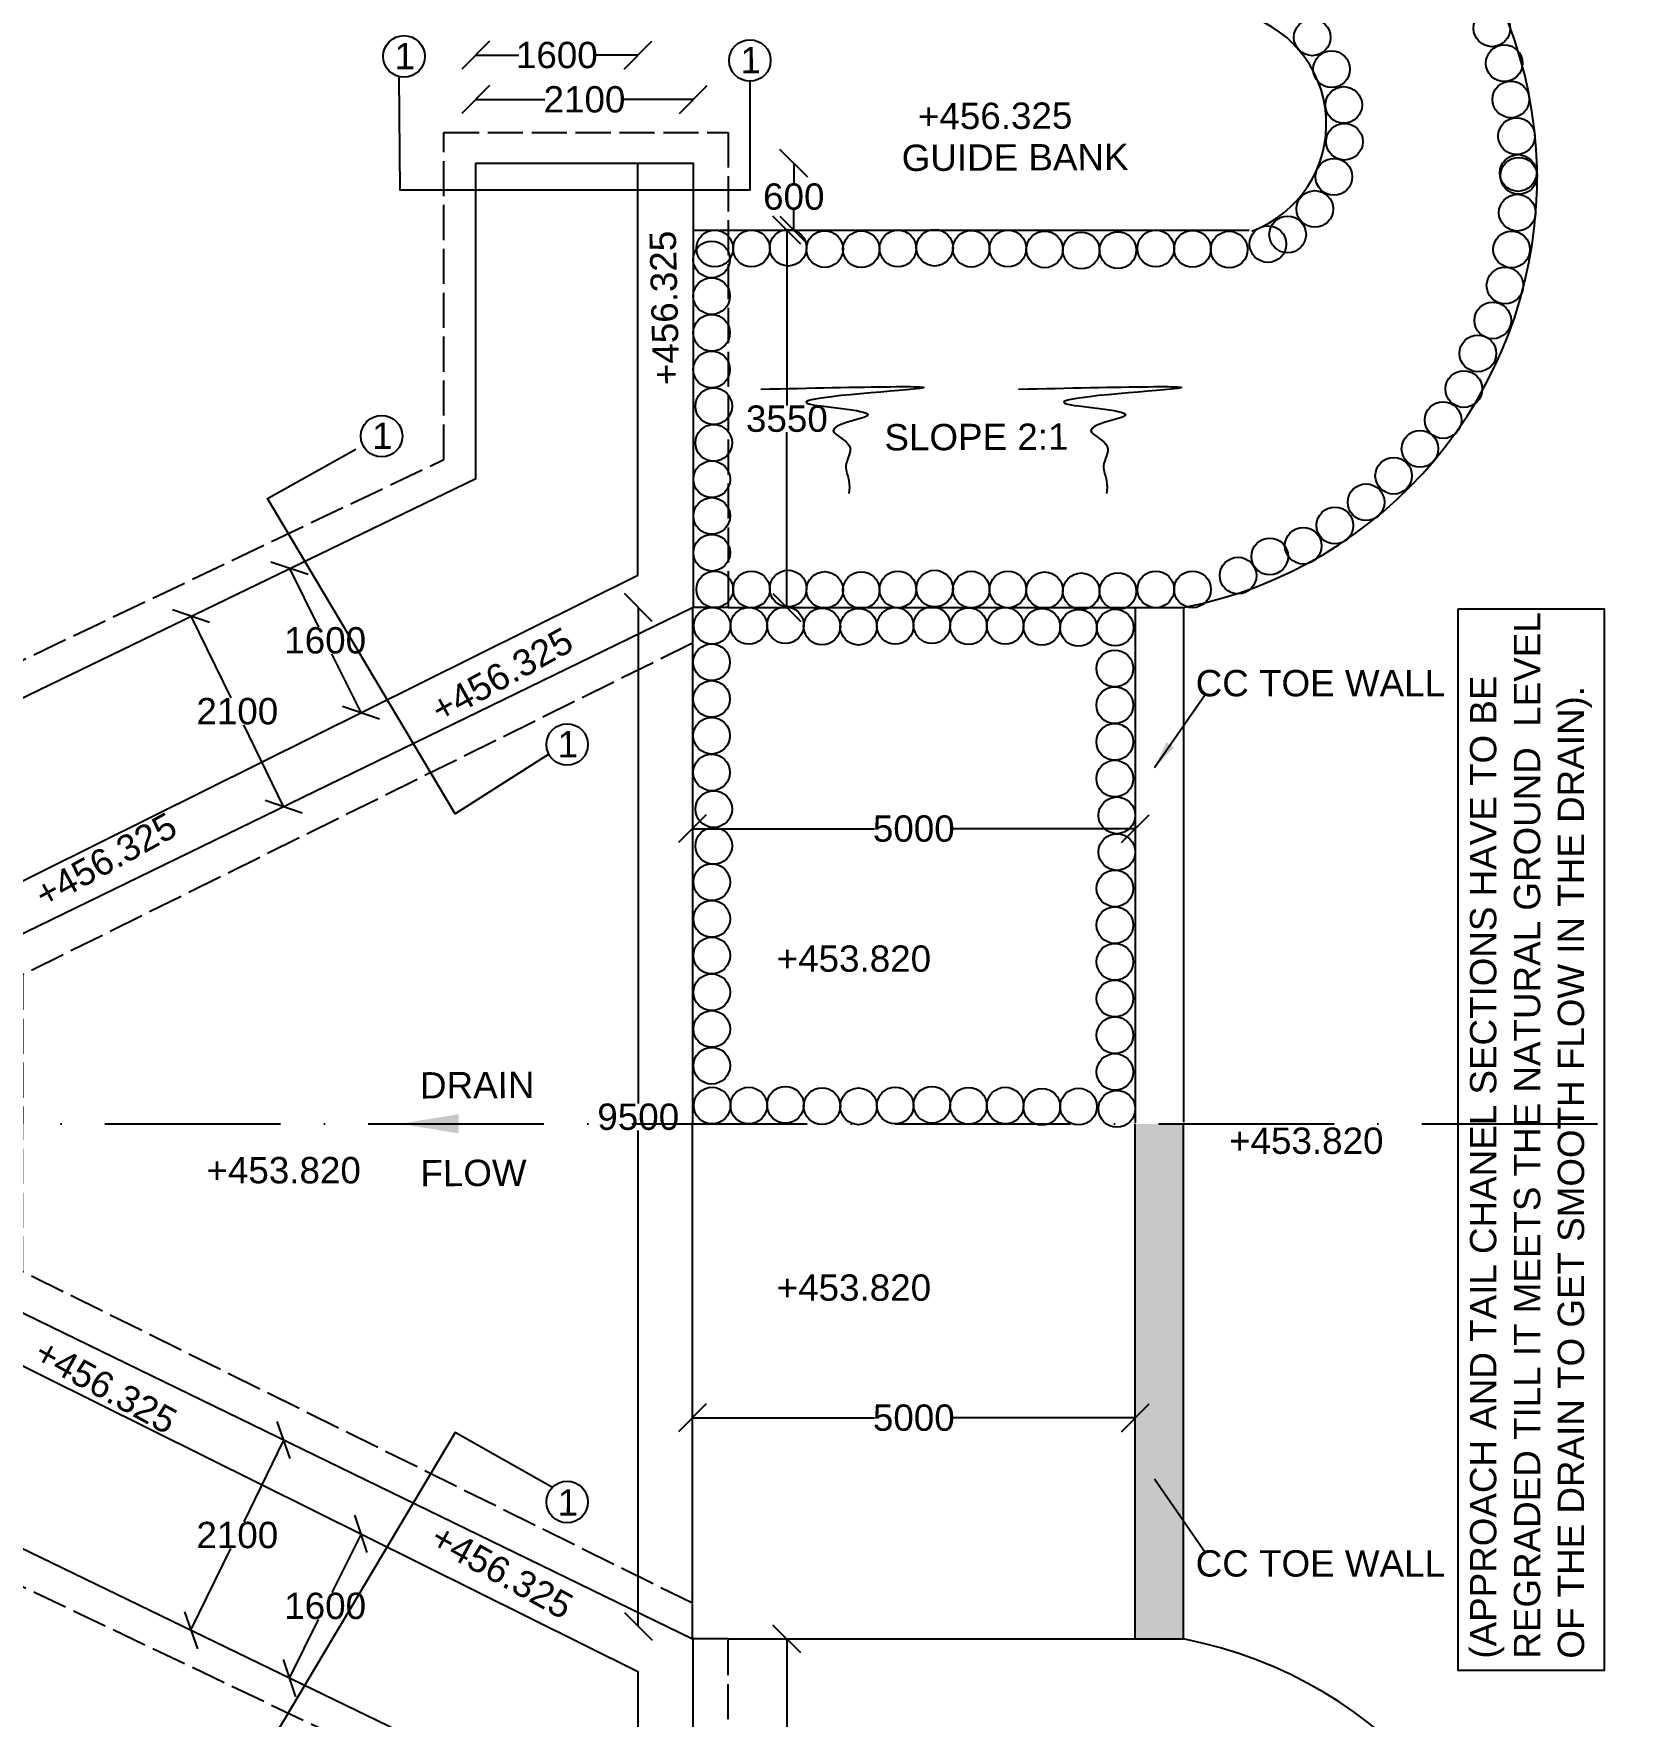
# Model space of a CAD drawing. Header units: millimetres. Extents: x 5124 to 7521686, y 2311 to 91894499.
# Drawn here: x 3776461 to 3781904, y 45937752 to 45943504 of the extents above; entities that cross this region are included whole.
import ezdxf

# ---------------------------------------------------------------- set-up
doc = ezdxf.new("R2010")
doc.units = ezdxf.units.MM
doc.header["$MEASUREMENT"] = 0
doc.linetypes.add('ACAD_ISO02W100', pattern=[15, 12, -3])
doc.linetypes.add('ACAD_ISO10W100', pattern=[18, 12, -3, 0, -3])
for name, color, linetype in [('DIMENSION', 7, 'Continuous'), ('DRAWING', 7, 'Continuous'), ('TEXT', 7, 'Continuous')]:
    doc.layers.add(name, color=color, linetype=linetype)
doc.styles.get("Standard").update_dxf_attribs({"font": 'arial.ttf', "height": 90})
doc.dimstyles.get("Standard").update_dxf_attribs({"dimtxt": 200, "dimasz": 110, "dimexe": 0.18, "dimexo": 0.0625, "dimgap": 0.09, "dimtad": 0, "dimtih": 1, "dimtoh": 1, "dimdec": 0, "dimzin": 0, "dimdsep": 46, "dimtxsty": 'Standard', "dimblk": 'OBLIQUE', "dimcen": 0.09, "dimse1": 1, "dimse2": 1, "dimadec": 0, "dimazin": 0, "dimtfac": 1, "dimtdec": 0, "dimtofl": 0, "dimtmove": 0, "dimatfit": 3, "dimfxl": 1, "dimtolj": 1, "dimtzin": 0, "dimarcsym": 0})

# ---------------------------------------------------------------- blocks, each defined once
blk = doc.blocks.new('_Oblique')
at = {"color": 0, "linetype": 'ByBlock', "lineweight": -2}
blk.add_line((-0.5, -0.5), (0.5, 0.5), dxfattribs=at)
blk = doc.blocks.new('*D184')
at = {"layer": 'Defpoints', "color": 0, "linetype": 'Continuous', "transparency": 16777216}
for p in [(3776999, 45941512.3), (3777315.5, 45940862.1), (3777315.5, 45940862.1)]:
    blk.add_point(p, dxfattribs=at)
at = {"layer": 'DIMENSION', "color": 0, "linetype": 'Continuous', "lineweight": -2, "transparency": 16777216}
for p, q in [((3776999, 45941512.3), (3777134.9, 45941233.2)), ((3777315.5, 45940862.1), (3777179.7, 45941141.1))]:
    blk.add_line(p, q, dxfattribs=at)
at = {"layer": 'DIMENSION', "color": 0, "linetype": 'Continuous', "lineweight": -2, "transparency": 16777216, "xscale": 95, "yscale": 95, "zscale": 95}
for p, rotation in [((3776999, 45941512.3), 115.952950286486), ((3777315.5, 45940862.1), 295.9529502864859)]:
    blk.add_blockref('_Oblique', p, dxfattribs=dict(at, rotation=rotation))
at = {"layer": 'DIMENSION', "color": 0, "linetype": 'Continuous', "transparency": 16777216, "insert": (3777157.3, 45941187.2), "char_height": 90, "attachment_point": 5}
blk.add_mtext('\\A1;2100', dxfattribs=at)
blk = doc.blocks.new('*D185')
at = {"layer": 'Defpoints', "color": 0, "linetype": 'Continuous', "transparency": 16777216}
for p in [(3777274.7, 45941645.8), (3777580, 45941183), (3777519.5, 45941152.9)]:
    blk.add_point(p, dxfattribs=at)
at = {"layer": 'DIMENSION', "color": 0, "linetype": 'Continuous', "lineweight": -2, "transparency": 16777216}
for p, q in [((3777335.3, 45941675.9), (3777434.8, 45941475.5)), ((3777580, 45941183), (3777480.5, 45941383.4))]:
    blk.add_line(p, q, dxfattribs=at)
at = {"layer": 'DIMENSION', "color": 0, "linetype": 'Continuous', "lineweight": -2, "transparency": 16777216, "xscale": 95, "yscale": 95, "zscale": 95}
for p, rotation in [((3777335.3, 45941675.9), 116.4101980959836), ((3777580, 45941183), 296.4101980959836)]:
    blk.add_blockref('_Oblique', p, dxfattribs=dict(at, rotation=rotation))
at = {"layer": 'DIMENSION', "color": 0, "linetype": 'Continuous', "transparency": 16777216, "insert": (3777457.6, 45941429.4), "char_height": 90, "attachment_point": 5}
blk.add_mtext('\\A1;1600', dxfattribs=at)
blk = doc.blocks.new('*D186')
at = {"layer": 'Defpoints', "color": 0, "linetype": 'Continuous', "transparency": 16777216}
for p in [(3778715.5, 45943278.5), (3777972, 45943060.5), (3778715.5, 45943060.5)]:
    blk.add_point(p, dxfattribs=at)
at = {"layer": 'DIMENSION', "color": 0, "linetype": 'Continuous', "lineweight": -2, "transparency": 16777216}
for p, q in [((3777972, 45943278.5), (3778208.66, 45943278.5)), ((3778715.5, 45943278.5), (3778478.84, 45943278.5))]:
    blk.add_line(p, q, dxfattribs=at)
at = {"layer": 'DIMENSION', "color": 0, "linetype": 'Continuous', "lineweight": -2, "transparency": 16777216, "xscale": 95, "yscale": 95, "zscale": 95, "rotation": 180}
blk.add_blockref('_Oblique', (3777972, 45943278.5), dxfattribs=at)
at = {"layer": 'DIMENSION', "color": 0, "linetype": 'Continuous', "lineweight": -2, "transparency": 16777216, "xscale": 95, "yscale": 95, "zscale": 95}
blk.add_blockref('_Oblique', (3778715.5, 45943278.5), dxfattribs=at)
at = {"layer": 'DIMENSION', "color": 0, "linetype": 'Continuous', "transparency": 16777216, "insert": (3778343.75, 45943278.5), "char_height": 90, "attachment_point": 5}
blk.add_mtext('\\A1;2100', dxfattribs=at)
blk = doc.blocks.new('*D187')
at = {"layer": 'Defpoints', "color": 0, "linetype": 'Continuous', "transparency": 16777216}
for p in [(3778526.5, 45943430), (3777972, 45943060.5), (3778526.5, 45943060.5)]:
    blk.add_point(p, dxfattribs=at)
at = {"layer": 'DIMENSION', "color": 0, "linetype": 'Continuous', "lineweight": -2, "transparency": 16777216}
for p, q in [((3777972, 45943430), (3778119.2, 45943430)), ((3778526.5, 45943430), (3778379.3, 45943430))]:
    blk.add_line(p, q, dxfattribs=at)
at = {"layer": 'DIMENSION', "color": 0, "linetype": 'Continuous', "lineweight": -2, "transparency": 16777216, "xscale": 95, "yscale": 95, "zscale": 95, "rotation": 180}
blk.add_blockref('_Oblique', (3777972, 45943430), dxfattribs=at)
at = {"layer": 'DIMENSION', "color": 0, "linetype": 'Continuous', "lineweight": -2, "transparency": 16777216, "xscale": 95, "yscale": 95, "zscale": 95}
blk.add_blockref('_Oblique', (3778526.5, 45943430), dxfattribs=at)
at = {"layer": 'DIMENSION', "color": 0, "linetype": 'Continuous', "transparency": 16777216, "insert": (3778249.2, 45943430), "char_height": 90, "attachment_point": 5}
blk.add_mtext('\\A1;1600', dxfattribs=at)
blk = doc.blocks.new('*D188')
at = {"layer": 'Defpoints', "color": 0, "linetype": 'Continuous', "transparency": 16777216}
for p in [(3778715.5, 45943060.5), (3778715.5, 45942832), (3779059, 45942832)]:
    blk.add_point(p, dxfattribs=at)
at = {"layer": 'DIMENSION', "color": 0, "linetype": 'Continuous', "lineweight": -2, "transparency": 16777216}
for p, q in [((3779059, 45943060.5), (3779059, 45942992.3)), ((3779059, 45942832), (3779059, 45942900.2))]:
    blk.add_line(p, q, dxfattribs=at)
at = {"layer": 'DIMENSION', "color": 0, "linetype": 'Continuous', "lineweight": -2, "transparency": 16777216, "xscale": 95, "yscale": 95, "zscale": 95}
for p, rotation in [((3779059, 45943060.5), 90), ((3779059, 45942832), 270)]:
    blk.add_blockref('_Oblique', p, dxfattribs=dict(at, rotation=rotation))
at = {"layer": 'DIMENSION', "color": 0, "linetype": 'Continuous', "transparency": 16777216, "insert": (3779059, 45942946.2), "char_height": 90, "attachment_point": 5}
blk.add_mtext('\\A1;600', dxfattribs=at)
blk = doc.blocks.new('*D189')
at = {"layer": 'Defpoints', "color": 0, "linetype": 'Continuous', "transparency": 16777216}
for p in [(3778712.5, 45940786), (3780226, 45940786), (3780226, 45940786)]:
    blk.add_point(p, dxfattribs=at)
at = {"layer": 'DIMENSION', "color": 0, "linetype": 'Continuous', "lineweight": -2, "transparency": 16777216}
for p, q in [((3778712.5, 45940786), (3779334.9, 45940786)), ((3780226, 45940786), (3779603.6, 45940786))]:
    blk.add_line(p, q, dxfattribs=at)
at = {"layer": 'DIMENSION', "color": 0, "linetype": 'Continuous', "lineweight": -2, "transparency": 16777216, "xscale": 95, "yscale": 95, "zscale": 95, "rotation": 180}
blk.add_blockref('_Oblique', (3778712.5, 45940786), dxfattribs=at)
at = {"layer": 'DIMENSION', "color": 0, "linetype": 'Continuous', "lineweight": -2, "transparency": 16777216, "xscale": 95, "yscale": 95, "zscale": 95}
blk.add_blockref('_Oblique', (3780226, 45940786), dxfattribs=at)
at = {"layer": 'DIMENSION', "color": 0, "linetype": 'Continuous', "transparency": 16777216, "insert": (3779469.2, 45940786), "char_height": 90, "attachment_point": 5}
blk.add_mtext('\\A1;5000', dxfattribs=at)
blk = doc.blocks.new('*D190')
at = {"layer": 'Defpoints', "color": 0, "linetype": 'Continuous', "transparency": 16777216}
for p in [(3779059, 45942832), (3779035.5, 45941542), (3779059, 45941542)]:
    blk.add_point(p, dxfattribs=at)
at = {"layer": 'DIMENSION', "color": 0, "linetype": 'Continuous', "lineweight": -2, "transparency": 16777216}
for p, q in [((3779035.5, 45942832), (3779035.5, 45942233)), ((3779035.5, 45941542), (3779035.5, 45942141))]:
    blk.add_line(p, q, dxfattribs=at)
at = {"layer": 'DIMENSION', "color": 0, "linetype": 'Continuous', "lineweight": -2, "transparency": 16777216, "xscale": 95, "yscale": 95, "zscale": 95}
for p, rotation in [((3779035.5, 45942832), 90), ((3779035.5, 45941542), 270)]:
    blk.add_blockref('_Oblique', p, dxfattribs=dict(at, rotation=rotation))
at = {"layer": 'DIMENSION', "color": 0, "linetype": 'Continuous', "transparency": 16777216, "insert": (3779035.5, 45942187), "char_height": 90, "attachment_point": 5}
blk.add_mtext('\\A1;3550', dxfattribs=at)
blk = doc.blocks.new('*D191')
at = {"layer": 'Defpoints', "color": 0, "linetype": 'Continuous', "transparency": 16777216}
for p in [(3778712.5, 45941542), (3778527.5, 45938060), (3778720.5, 45938060)]:
    blk.add_point(p, dxfattribs=at)
at = {"layer": 'DIMENSION', "color": 0, "linetype": 'Continuous', "lineweight": -2, "transparency": 16777216}
for p, q in [((3778527.5, 45941542), (3778527.5, 45939847)), ((3778527.5, 45938060), (3778527.5, 45939755))]:
    blk.add_line(p, q, dxfattribs=at)
at = {"layer": 'DIMENSION', "color": 0, "linetype": 'Continuous', "lineweight": -2, "transparency": 16777216, "xscale": 95, "yscale": 95, "zscale": 95}
for p, rotation in [((3778527.5, 45941542), 90), ((3778527.5, 45938060), 270)]:
    blk.add_blockref('_Oblique', p, dxfattribs=dict(at, rotation=rotation))
at = {"layer": 'DIMENSION', "color": 0, "linetype": 'Continuous', "transparency": 16777216, "insert": (3778527.5, 45939801), "char_height": 90, "attachment_point": 5}
blk.add_mtext('\\A1;9500', dxfattribs=at)
blk = doc.blocks.new('*D229')
at = {"layer": 'Defpoints', "color": 0, "linetype": 'Continuous', "transparency": 16777216}
for p in [(3777315.5, 45938696.4), (3777315.5, 45938696.4), (3776999, 45938046.2)]:
    blk.add_point(p, dxfattribs=at)
at = {"layer": 'DIMENSION', "color": 0, "linetype": 'Continuous', "lineweight": -2, "transparency": 16777216}
for p, q in [((3777315.5, 45938696.4), (3777179.7, 45938417.4)), ((3776999, 45938046.2), (3777134.9, 45938325.3))]:
    blk.add_line(p, q, dxfattribs=at)
at = {"layer": 'DIMENSION', "color": 0, "linetype": 'Continuous', "lineweight": -2, "transparency": 16777216, "xscale": 95, "yscale": 95, "zscale": 95}
for p, rotation in [((3777315.5, 45938696.4), 64.04704971351403), ((3776999, 45938046.2), 244.047049713514)]:
    blk.add_blockref('_Oblique', p, dxfattribs=dict(at, rotation=rotation))
at = {"layer": 'DIMENSION', "color": 0, "linetype": 'Continuous', "transparency": 16777216, "insert": (3777157.3, 45938371.3), "char_height": 90, "attachment_point": 5}
blk.add_mtext('\\A1;2100', dxfattribs=at)
blk = doc.blocks.new('*D230')
at = {"layer": 'Defpoints', "color": 0, "linetype": 'Continuous', "transparency": 16777216}
for p in [(3777519.5, 45938405.6), (3777580, 45938375.5), (3777274.7, 45937912.7)]:
    blk.add_point(p, dxfattribs=at)
at = {"layer": 'DIMENSION', "color": 0, "linetype": 'Continuous', "lineweight": -2, "transparency": 16777216}
for p, q in [((3777580, 45938375.5), (3777480.5, 45938175.1)), ((3777335.3, 45937882.6), (3777434.8, 45938083))]:
    blk.add_line(p, q, dxfattribs=at)
at = {"layer": 'DIMENSION', "color": 0, "linetype": 'Continuous', "lineweight": -2, "transparency": 16777216, "xscale": 95, "yscale": 95, "zscale": 95}
for p, rotation in [((3777580, 45938375.5), 63.58980190401635), ((3777335.3, 45937882.6), 243.5898019040164)]:
    blk.add_blockref('_Oblique', p, dxfattribs=dict(at, rotation=rotation))
at = {"layer": 'DIMENSION', "color": 0, "linetype": 'Continuous', "transparency": 16777216, "insert": (3777457.6, 45938129.1), "char_height": 90, "attachment_point": 5}
blk.add_mtext('\\A1;1600', dxfattribs=at)
blk = doc.blocks.new('*D234')
at = {"layer": 'Defpoints', "color": 0, "linetype": 'Continuous', "transparency": 16777216}
for p in [(3778712.5, 45938772.5), (3780226, 45938772.5), (3780226, 45938772.5)]:
    blk.add_point(p, dxfattribs=at)
at = {"layer": 'DIMENSION', "color": 0, "linetype": 'Continuous', "lineweight": -2, "transparency": 16777216}
for p, q in [((3778712.5, 45938772.5), (3779334.9, 45938772.5)), ((3780226, 45938772.5), (3779603.6, 45938772.5))]:
    blk.add_line(p, q, dxfattribs=at)
at = {"layer": 'DIMENSION', "color": 0, "linetype": 'Continuous', "lineweight": -2, "transparency": 16777216, "xscale": 95, "yscale": 95, "zscale": 95, "rotation": 180}
blk.add_blockref('_Oblique', (3778712.5, 45938772.5), dxfattribs=at)
at = {"layer": 'DIMENSION', "color": 0, "linetype": 'Continuous', "lineweight": -2, "transparency": 16777216, "xscale": 95, "yscale": 95, "zscale": 95}
blk.add_blockref('_Oblique', (3780226, 45938772.5), dxfattribs=at)
at = {"layer": 'DIMENSION', "color": 0, "linetype": 'Continuous', "transparency": 16777216, "insert": (3779469.2, 45938772.5), "char_height": 90, "attachment_point": 5}
blk.add_mtext('\\A1;5000', dxfattribs=at)
blk = doc.blocks.new('*D235')
at = {"layer": 'Defpoints', "color": 0, "linetype": 'Continuous', "transparency": 16777216}
for p in [(3779035.5, 45938016.5), (3779059, 45938016.5), (3779059, 45936726.5)]:
    blk.add_point(p, dxfattribs=at)
at = {"layer": 'DIMENSION', "color": 0, "linetype": 'Continuous', "lineweight": -2, "transparency": 16777216}
for p, q in [((3779035.5, 45938016.5), (3779035.5, 45937417.5)), ((3779035.5, 45936726.5), (3779035.5, 45937325.5))]:
    blk.add_line(p, q, dxfattribs=at)
at = {"layer": 'DIMENSION', "color": 0, "linetype": 'Continuous', "lineweight": -2, "transparency": 16777216, "xscale": 95, "yscale": 95, "zscale": 95}
for p, rotation in [((3779035.5, 45938016.5), 90), ((3779035.5, 45936726.5), 270)]:
    blk.add_blockref('_Oblique', p, dxfattribs=dict(at, rotation=rotation))
at = {"layer": 'DIMENSION', "color": 0, "linetype": 'Continuous', "transparency": 16777216, "insert": (3779035.5, 45937371.5), "char_height": 90, "attachment_point": 5}
blk.add_mtext('\\A1;3550', dxfattribs=at)

msp = doc.modelspace()

# ---------------------------------------------------------------- hatches: boundary and pattern name
at = {"layer": 'DRAWING', "linetype": 'Continuous'}
h = msp.add_hatch(dxfattribs=at)
h.set_pattern_fill('AR-SAND', color=256, scale=25, style=0)
h.set_pattern_definition([(37.5, (-50422.5, -56.5), (-1.574833953, 48.170594225), [0, -38, 0, -42.5, 0, -40.625]), (7.5, (-50422.5, -56.5), (44.24441763, 70.55365163), [0, -20.5, 0, -34.25, 0, -13.125]), (327.5, (-50453.25, -56.5), (77.853546544, 0.14147634), [0, -12.5, 0, -45, 0, -58.75]), (317.5, (-50453.25, -56.5), (75.15316511, 21.94188912), [0, -6.25, 0, -29.5, 0, -33.75])])
h.paths.add_polyline_path([(3780390.5, 45939777), (3780226, 45939777), (3780226, 45938016.5), (3780390.5, 45938016.5)])
h.paths.add_polyline_path([(3758001, 45939777), (3757844, 45939777), (3757844, 45938005.5), (3758001, 45938005.5)])

# ---------------------------------------------------------------- linework, layer by layer
at = {"layer": 'DIMENSION', "linetype": 'Continuous'}
for points in [[(3778909.2, 45943340.8), (3778909.2, 45942968.5), (3777713.5, 45942968.5), (3777709.9, 45943356.8)], [(3778221.6, 45941040.8), (3777901.5, 45940836.5), (3777261, 45941914.5), (3777562, 45942083.5)], [(3778233.9, 45938534.6), (3777901.5, 45938722), (3777261, 45937644), (3777562, 45937475)]]:
    msp.add_lwpolyline(points, dxfattribs=at)
for centre in [(3777727, 45943425.8), (3778909, 45943411.8), (3777650.5, 45942127.8), (3778284.5, 45941073.8), (3778284.5, 45938484.7)]:
    msp.add_circle(centre, 71, dxfattribs=at)
at = {"layer": 'DRAWING', "linetype": 'ACAD_ISO02W100', "ltscale": 10}
for points in [[(3773925.5, 45940481.5), (3773925.5, 45940582), (3774370, 45940582), (3774370, 45941211.5), (3776191, 45941211.5), (3776191, 45941252), (3777863.5, 45942048), (3777863.5, 45943166), (3778834.5, 45943166), (3778834.5, 45941542), (3778712.5, 45941542), (3778712.5, 45941420), (3776423.5, 45940286.5), (3776423.5, 45939777)], [(3773925.5, 45939077), (3773925.5, 45938976.5), (3774370, 45938976.5), (3774370, 45938347), (3776191, 45938347), (3776191, 45938306.5), (3777863.5, 45937510.5), (3777863.5, 45936392.5), (3778834.5, 45936392.5), (3778834.5, 45938016.5), (3778712.5, 45938016.5), (3778712.5, 45938138.5), (3776423.5, 45939272), (3776423.5, 45939781.5)]]:
    msp.add_lwpolyline(points, dxfattribs=at)
at = {"layer": 'DRAWING', "linetype": 'Continuous'}
for points in [[(3776300.4, 45941173.9), (3777972, 45941983.5), (3777972, 45943060.5), (3778715.5, 45943060.5), (3778715.5, 45941542)], [(3776303.5, 45940549), (3778526.5, 45941653), (3778526.5, 45943060.5)], [(3778715.5, 45942832), (3780615.5, 45942832)], [(3776303.5, 45940369.5), (3778712.5, 45941542)], [(3778834.5, 45941542), (3780226, 45941542), (3780226, 45939781)], [(3780226, 45941542), (3780390.5, 45941542), (3780390.5, 45939783)], [(3778712.5, 45941420), (3778712.5, 45939777)], [(3778712.5, 45938138.5), (3778712.5, 45939781.5)], [(3778834.5, 45938016.5), (3780226, 45938016.5), (3780226, 45939777.5)], [(3780226, 45938016.5), (3780390.5, 45938016.5), (3780390.5, 45939775.5)], [(3776303.5, 45939189), (3778712.5, 45938016.5)], [(3776303.5, 45939009.5), (3778526.5, 45937905.5), (3778526.5, 45936498)], [(3776300.4, 45938384.6), (3777972, 45937575), (3777972, 45936498), (3778715.5, 45936498), (3778715.5, 45938016.5)]]:
    msp.add_lwpolyline(points, dxfattribs=at)
msp.add_lwpolyline([(3781329.5, 45941538), (3781829, 45941538), (3781829, 45937909), (3781329.5, 45937909)], close=True, dxfattribs=at)
at = {"layer": 'DRAWING', "linetype": 'ACAD_ISO10W100', "ltscale": 50}
msp.add_lwpolyline([(3755102.5, 45939777), (3782967, 45939777)], dxfattribs=at)
at = {"layer": 'DRAWING', "linetype": 'Continuous'}
for centre in [(3780831, 45943491), (3781445.1, 45943521.7), (3780897.1, 45943382), (3781487.1, 45943402.5), (3780938.4, 45943259.8), (3781509.7, 45943278.8), (3780940.9, 45943134.3), (3781529.2, 45943153.3), (3780904.9, 45943014.3), (3781534.2, 45943027.3), (3781536.7, 45943017.7), (3780839.9, 45942904.3), (3781531.7, 45942891.7), (3780679.4, 45942784.3), (3780746.9, 45942817.3), (3778778.2, 45942732.1), (3778788.9, 45942769.3), (3778914.3, 45942769.3), (3779039.7, 45942772), (3779164.7, 45942767.2), (3779289.7, 45942766.6), (3779415.1, 45942769.3), (3779540.5, 45942772), (3779665.6, 45942768.5), (3779791, 45942769.3), (3779916.4, 45942766.2), (3780041.5, 45942762.6), (3780166.9, 45942763.4), (3780296.2, 45942769.3), (3780421.7, 45942768), (3780547, 45942765.4), (3781512.2, 45942766.2), (3781489.6, 45942642.6), (3778778.2, 45942606.6), (3781447.6, 45942523.4), (3778778.2, 45942481.2), (3781397, 45942410.6), (3778778.2, 45942355.7), (3781349.1, 45942288.9), (3778785.4, 45942230.2), (3781277.9, 45942182.9), (3778785.4, 45942104.8), (3781199.1, 45942084.7), (3778778.7, 45941980.5), (3781109.1, 45941992.6), (3781014.9, 45941901.9), (3778778.7, 45941855), (3780908.3, 45941822.5), (3780800.3, 45941753.4), (3778778.7, 45941729.5), (3780685.7, 45941716.7), (3780577.4, 45941651.1), (3778788.9, 45941604.1), (3778914.3, 45941604.1), (3779039.7, 45941606.8), (3779164.7, 45941602), (3779289.7, 45941601.4), (3779415.1, 45941604.1), (3779540.5, 45941606.8), (3779665.6, 45941603.3), (3779791, 45941604.1), (3779916.4, 45941600.9), (3780041.5, 45941597.4), (3780166.9, 45941598.2), (3780296.2, 45941604.1), (3780421.6, 45941604.1), (3778779.7, 45941479.3), (3778905.1, 45941479.3), (3779030.5, 45941482), (3779155.5, 45941477.2), (3779280.5, 45941476.6), (3779405.9, 45941479.3), (3779531.3, 45941482), (3779656.4, 45941478.5), (3779781.8, 45941479.3), (3779907.2, 45941476.2), (3780032.3, 45941472.6), (3780157.7, 45941473.4), (3778778.2, 45941355), (3780156.1, 45941333.7), (3778778.2, 45941229.5), (3780156.1, 45941208.2), (3778778.2, 45941104), (3780156.1, 45941082.8), (3778778.2, 45940978.6), (3780156.1, 45940957.3), (3778785.4, 45940853.1), (3780163.3, 45940831.8), (3778785.4, 45940727.6), (3780163.3, 45940706.4), (3778778.7, 45940603.3), (3780156.5, 45940582.1), (3778778.7, 45940477.9), (3780156.5, 45940456.6), (3778778.7, 45940352.4), (3780156.5, 45940331.1), (3778778.7, 45940226.9), (3780156.5, 45940205.7), (3778778.7, 45940101.5), (3780156.5, 45940080.2), (3778778.7, 45939976), (3780156.5, 45939954.7), (3778779.7, 45939839.7), (3778905.1, 45939839.7), (3779030.5, 45939842.4), (3779155.5, 45939837.7), (3779280.5, 45939837.1), (3779405.9, 45939839.8), (3779531.3, 45939842.5), (3779656.4, 45939838.9), (3779781.8, 45939839.7), (3779906.9, 45939835.3), (3780032.3, 45939836.1), (3780163.3, 45939828.7)]:
    msp.add_circle(centre, 62.7, dxfattribs=at)
for centre, radius, start, end in [((3780106.5, 45943007.7), 1493, 280.9656, 76.75779), ((3780489.5, 45943194.5), 389.6, 290.2729, 76.94679), ((3780106.5, 45936550.8), 1493, 283.24221, 79.0344)]:
    msp.add_arc(centre, radius, start, end, dxfattribs=at)
at = {"layer": 'DRAWING'}
for points in [[(3778947, 45942288.3), (3779466.6, 45942288.3), (3779115.1, 45942237.2), (3779308.8, 45942196.5), (3779194, 45942145.7), (3779250.2, 45942092.1), (3779237.2, 45942026.1), (3779247.6, 45941975), (3779247.6, 45941931.5)], [(3779827.4, 45942288.3), (3780347, 45942288.3), (3779995.6, 45942237.2), (3780189.3, 45942196.5), (3780074.5, 45942145.7), (3780130.6, 45942092.1), (3780117.7, 45942026.1), (3780128.1, 45941975), (3780128.1, 45941931.5)]]:
    msp.add_spline(points, degree=3, dxfattribs=at)

# ---------------------------------------------------------------- texts
at = {"layer": 'TEXT', "linetype": 'Continuous'}
for s, rotation, p in [('1', 0.25076, (3777694.6, 45943381.8)), ('1', 0.25076, (3778876.6, 45943367.8)), ('+456.325', 0.25076, (3779483.5, 45943176.5)), ('GUIDE BANK', 0.25076, (3779428, 45943034)), ('+456.325', 91.34363, (3778668, 45942303.1)), ('1', 0.25076, (3777618.1, 45942083.8)), ('SLOPE 2:1', 0.25076, (3779369, 45942078.8)), ('+456.325', 28.94253, (3777851.9, 45941144.9)), ('1', 0.25076, (3778252.1, 45941029.8)), ('+456.325', 28.94253, (3776498.2, 45940512.2)), ('+456.325', 331.05747, (3776455.2, 45938968.5)), ('1', 359.74924, (3778251.7, 45938438.3)), ('+456.325', 331.05747, (3777808.9, 45938335.9))]:
    msp.add_text(s, height=90, rotation=rotation, dxfattribs=at).set_placement(p)
for s, p in [('CC TOE WALL', (3780432.6, 45941238.6)), ('+453.820', (3779000.5, 45940297.1)), ('+453.820', (3780546.6, 45939674.6)), ('+453.820', (3777051.7, 45939573.9)), ('+453.820', (3779000.5, 45939172.6)), ('CC TOE WALL', (3780432.6, 45938229.8))]:
    msp.add_text(s, height=90, dxfattribs=at).set_placement(p)
at = {"layer": 'TEXT', "linetype": 'Continuous', "char_height": 90, "attachment_point": 1}
for s, insert, width, rotation in [('(APPROACH AND TAIL CHANEL SECTIONS HAVE TO BE REGRADED TILL IT MEETS THE NATURAL GROUND  LEVEL OF THE DRAIN TO GET SMOOTH FLOW IN THE DRAIN). ', (3781370, 45937949.3), 3573.397, 90), ('DRAIN\\P \\PFLOW', (3777781.4, 45939953.8), 2139.072, 0.25076)]:
    msp.add_mtext(s, dxfattribs=dict(at, insert=insert, width=width, rotation=rotation))

# ---------------------------------------------------------------- dimensions: what is measured, and where the dimension line sits
at = {"layer": 'DIMENSION', "linetype": 'Continuous'}
for base, p1, p2, text, picture, middle in [((3778526.5, 45943430), (3777972, 45943060.5), (3778526.5, 45943060.5), '1600', '*D187', (3778249.2, 45943430)), ((3778715.5, 45943278.5), (3777972, 45943060.5), (3778715.5, 45943060.5), '2100', '*D186', (3778343.8, 45943278.5)), ((3780226, 45940786), (3778712.5, 45940786), (3780226, 45940786), '5000', '*D189', (3779469.2, 45940786)), ((3780226, 45938772.5), (3778712.5, 45938772.5), (3780226, 45938772.5), '5000', '*D234', (3779469.2, 45938772.5))]:
    dim = msp.add_linear_dim(base=base, p1=p1, p2=p2, text=text, dimstyle='Standard', override={"dimasz": 95, "dimarcsym": 1}, dxfattribs=at)
    dim.commit()
    dim.dimension.update_dxf_attribs({"geometry": picture, "text_midpoint": middle})
for base, p1, p2, angle, text, picture, middle in [((3779059, 45942832), (3778715.5, 45943060.5), (3778715.5, 45942832), 90, '600', '*D188', (3779059, 45942946.2)), ((3779035.5, 45941542), (3779059, 45942832), (3779059, 45941542), 90, '3550', '*D190', (3779035.5, 45942187)), ((3778527.5, 45938060), (3778712.5, 45941542), (3778720.5, 45938060), 90, '9500', '*D191', (3778527.5, 45939801)), ((3779035.5, 45938016.5), (3779059, 45936726.5), (3779059, 45938016.5), 270, '3550', '*D235', (3779035.5, 45937371.5))]:
    dim = msp.add_linear_dim(base=base, p1=p1, p2=p2, angle=angle, text=text, dimstyle='Standard', override={"dimasz": 95, "dimarcsym": 1}, dxfattribs=at)
    dim.commit()
    dim.dimension.update_dxf_attribs({"geometry": picture, "text_midpoint": middle})
for p1, p2, distance, text, picture, middle in [((3777274.7, 45941645.8), (3777519.5, 45941152.9), 67.6, '1600', '*D185', (3777457.6, 45941429.4)), ((3776999, 45941512.3), (3777315.5, 45940862.1), 0, '2100', '*D184', (3777157.3, 45941187.2)), ((3776999, 45938046.2), (3777315.5, 45938696.4), 0, '2100', '*D229', (3777157.3, 45938371.3)), ((3777274.7, 45937912.7), (3777519.5, 45938405.6), -67.6, '1600', '*D230', (3777457.6, 45938129.1))]:
    dim = msp.add_aligned_dim(p1=p1, p2=p2, distance=distance, text=text, dimstyle='Standard', override={"dimasz": 95, "dimarcsym": 1}, dxfattribs=at)
    dim.commit()
    dim.dimension.update_dxf_attribs({"geometry": picture, "text_midpoint": middle})

# ---------------------------------------------------------------- leaders
for points in [[(3780291.5, 45940995), (3780465, 45941245)], [(3780291.5, 45938563.5), (3780465, 45938313.5)]]:
    msp.add_leader(points, dimstyle='Standard', override={"dimasz": 95, "dimgap": 0.09, "dimtad": 0, "dimarcsym": 1}, dxfattribs=at)
at = {"layer": 'TEXT', "linetype": 'Continuous'}
msp.add_leader([(3777713.7, 45939777.5), (3778154.2, 45939777.5)], dimstyle='Standard', override={"dimasz": 200, "dimgap": 0.09, "dimtad": 0, "dimarcsym": 1}, dxfattribs=at)

doc.saveas('drawing.dxf')
